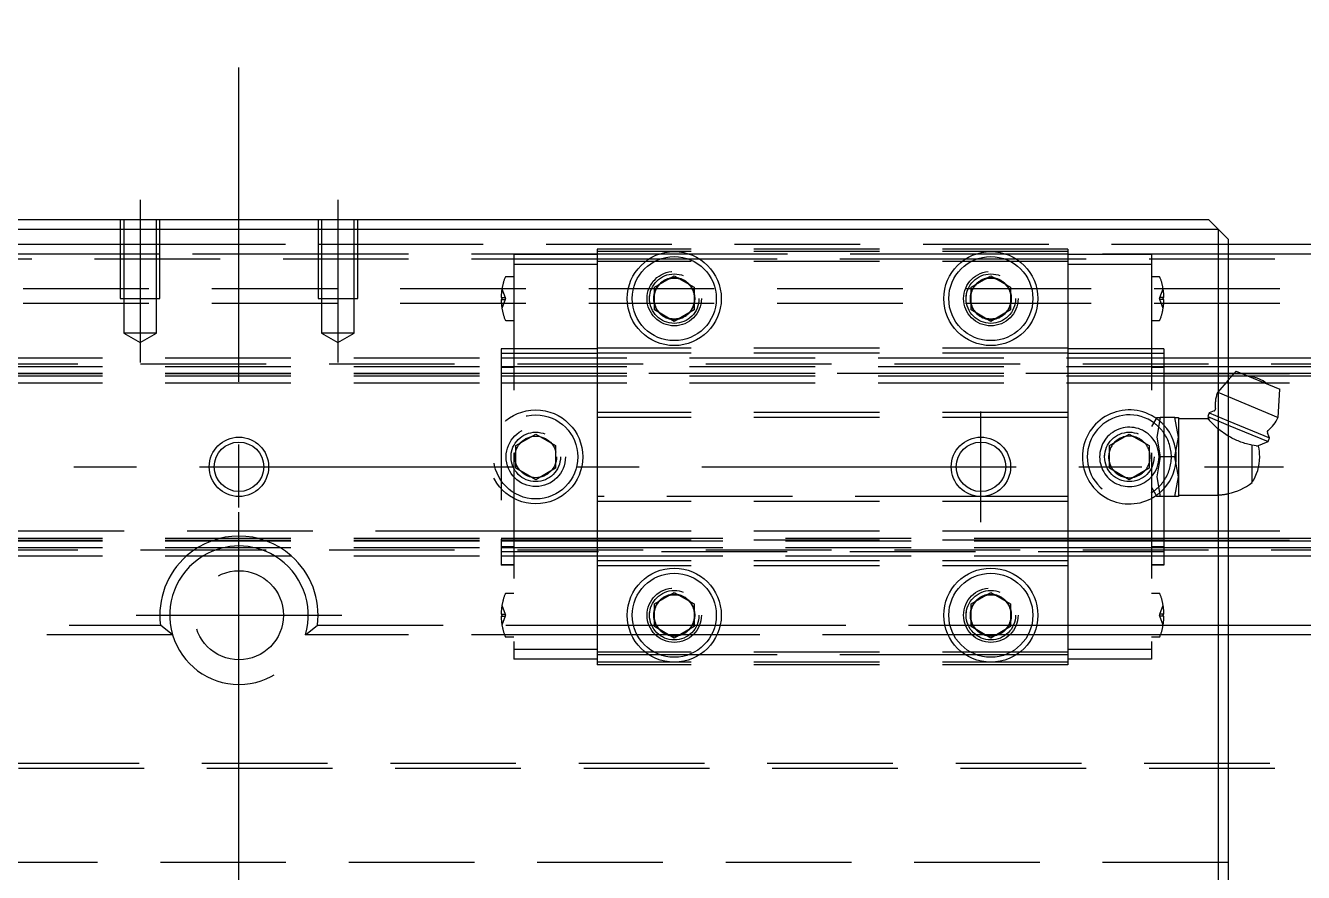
# Model space of a CAD drawing. Extents: x -11 to 1025, y -344 to 120.
# Drawn here: x 388.4 to 517.6, y 34 to 119.6 of the extents above; entities that cross this region are included whole.
import ezdxf

# ---------------------------------------------------------------- set-up
doc = ezdxf.new("R2010")
doc.units = 0
doc.linetypes.add('CENTER', pattern=[50.8, 31.75, -6.35, 6.35, -6.35])
doc.linetypes.add('DASHED', pattern=[19.05, 12.7, -6.35])
doc.layers.get('0').update_dxf_attribs({"linetype": 'CONTINUOUS'})
doc.layers.add('CENTER', color=1, linetype='CENTER')

msp = doc.modelspace()

# ---------------------------------------------------------------- linework, layer by layer
at = {"color": 7, "linetype": 'CONTINUOUS'}
for p, q in [((312, 100), (508, 100)), ((508, 100), (509, 99)), ((509, 99), (311, 99)), ((509, 99), (510, 98)), ((509, -99), (509, 99)), ((510, 98), (510, -98)), ((510, 97.5), (818, 97.5)), ((819, 96.5), (510, 96.5)), ((452, 93.15), (454, 94.31)), ((454, 94.31), (456, 93.15)), ((484, 93.15), (486, 94.31)), ((486, 94.31), (488, 93.15)), ((452, 90.85), (452, 93.15)), ((456, 93.15), (456, 90.85)), ((484, 90.85), (484, 93.15)), ((488, 93.15), (488, 90.85)), ((454, 89.69), (452, 90.85)), ((456, 90.85), (454, 89.69)), ((486, 89.69), (484, 90.85)), ((488, 90.85), (486, 89.69)), ((510, 86), (820, 86)), ((510.8, 84.68), (510, 83.76)), ((510, 84.48), (510.63, 84.48)), ((510, 84.2), (510.38, 84.2)), ((510.8, 84.68), (515.23, 82.84)), ((511.27, 84.48), (820, 84.48)), ((511.95, 84.2), (820, 84.2)), ((515.03, 80), (515.23, 82.84)), ((510, 82.09), (515.03, 80)), ((510, 79.66), (514.17, 77.93)), ((510, 79.22), (514.02, 77.56)), ((510.09, 78.05), (510, 78.1)), ((510.22, 77.98), (510.09, 78.05)), ((510.35, 77.91), (510.22, 77.98)), ((510.48, 77.84), (510.35, 77.91)), ((510.61, 77.78), (510.48, 77.84)), ((510.74, 77.72), (510.61, 77.78)), ((510.88, 77.66), (510.74, 77.72)), ((511.01, 77.61), (510.88, 77.66)), ((511.14, 77.55), (511.01, 77.61)), ((511.27, 77.5), (511.14, 77.55)), ((512.9, 77.09), (514.02, 77.56)), ((514.17, 77.93), (513.96, 78.44)), ((514.02, 77.56), (514.17, 77.93)), ((511.41, 77.46), (511.27, 77.5)), ((511.53, 77.41), (511.41, 77.46)), ((511.69, 77.36), (511.53, 77.41)), ((511.84, 77.32), (511.69, 77.36)), ((511.98, 77.28), (511.84, 77.32)), ((512.13, 77.24), (511.98, 77.28)), ((512.27, 77.21), (512.13, 77.24)), ((512.4, 77.18), (512.27, 77.21)), ((513.06, 77.07), (512.4, 77.18)), ((512.4, 77.18), (512.4, 73.4)), ((510, 67.8), (820, 67.8)), ((510, 67.52), (820, 67.52)), ((510, 66), (820, 66)), ((452, 61.15), (454, 62.31)), ((454, 62.31), (456, 61.15)), ((484, 61.15), (486, 62.31)), ((486, 62.31), (488, 61.15)), ((452, 58.85), (452, 61.15)), ((456, 61.15), (456, 58.85)), ((484, 58.85), (484, 61.15)), ((488, 61.15), (488, 58.85)), ((454, 57.69), (452, 58.85)), ((456, 58.85), (454, 57.69)), ((486, 57.69), (484, 58.85)), ((488, 58.85), (486, 57.69)), ((510, 59), (522.06, 59)), ((523.29, 58), (510, 58))]:
    msp.add_line(p, q, dxfattribs=at)
at = {"color": 3, "linetype": 'DASHED'}
for p, q in [((398, 100), (398, 92)), ((398.35, 100), (398.35, 92)), ((401.65, 92), (401.65, 100)), ((402, 92), (402, 100)), ((418, 100), (418, 92)), ((418.35, 100), (418.35, 92)), ((421.65, 92), (421.65, 100)), ((422, 92), (422, 100)), ((310, 97.5), (398, 97.5)), ((398, 97.5), (402, 97.5)), ((402, 97.5), (418, 97.5)), ((418, 97.5), (422, 97.5)), ((422, 97.5), (510, 97.5)), ((446.2, 97), (446.2, 96)), ((493.8, 97), (446.2, 97)), ((493.8, 97), (493.8, 96)), ((398, 96.5), (373.8, 96.5)), ((446.2, 96), (373.8, 96)), ((402, 96.5), (398, 96.5)), ((418, 96.5), (402, 96.5)), ((422, 96.5), (418, 96.5)), ((446.2, 96.5), (422, 96.5)), ((437.77, 96.45), (437.77, 95.45)), ((446.2, 96.45), (437.77, 96.45)), ((493.8, 96.75), (446.2, 96.75)), ((452.48, 96.5), (446.2, 96.5)), ((446.2, 96), (446.2, 87)), ((451.44, 96), (446.2, 96)), ((493.8, 95.75), (446.2, 95.75)), ((452.56, 96), (451.44, 96)), ((455.52, 96.5), (452.48, 96.5)), ((455.44, 96), (452.56, 96)), ((456.56, 96), (455.44, 96)), ((484.48, 96.5), (455.52, 96.5)), ((483.44, 96), (456.56, 96)), ((484.56, 96), (483.44, 96)), ((487.52, 96.5), (484.48, 96.5)), ((487.44, 96), (484.56, 96)), ((488.56, 96), (487.44, 96)), ((493.8, 96.5), (487.52, 96.5)), ((493.8, 96), (488.56, 96)), ((510, 96.5), (493.8, 96.5)), ((502.23, 96.45), (493.8, 96.45)), ((493.8, 96), (493.8, 87)), ((819.5, 96), (493.8, 96)), ((502.23, 96.45), (502.23, 95.45)), ((437.77, 95.45), (437.77, 56.55)), ((446.2, 95.45), (437.77, 95.45)), ((502.23, 95.45), (493.8, 95.45)), ((502.23, 95.45), (502.23, 56.55)), ((437.77, 94.2), (436.99, 94.2)), ((503.01, 94.2), (502.23, 94.2)), ((820, 93), (0, 93)), ((398, 92), (402, 92)), ((398.35, 92), (398.35, 88.5)), ((401.65, 88.5), (401.65, 92)), ((418, 92), (422, 92)), ((418.35, 92), (418.35, 88.5)), ((421.65, 88.5), (421.65, 92)), ((436.5, 92.1), (436.58, 92.1)), ((436.58, 91.9), (436.5, 91.9)), ((436.58, 93), (436.9, 92.1)), ((436.58, 92.1), (436.9, 92.1)), ((436.58, 92.1), (436.58, 91.9)), ((436.9, 91.9), (436.58, 91)), ((436.58, 91.9), (436.9, 91.9)), ((436.9, 92.1), (436.94, 92)), ((436.9, 91.9), (436.94, 92)), ((451.5, 92), (451.53, 92.41)), ((483.5, 92), (483.53, 92.41)), ((503.1, 92.1), (503.06, 92)), ((503.1, 91.9), (503.06, 92)), ((503.1, 92.1), (503.42, 93)), ((503.42, 92.1), (503.1, 92.1)), ((503.42, 91), (503.1, 91.9)), ((503.42, 91.9), (503.1, 91.9)), ((503.42, 91.9), (503.42, 92.1)), ((503.42, 92.1), (503.5, 92.1)), ((503.5, 91.9), (503.42, 91.9)), ((820, 91.5), (0, 91.5)), ((436.99, 89.8), (437.77, 89.8)), ((502.23, 89.8), (503.01, 89.8)), ((398.35, 88.5), (400, 87.55)), ((401.65, 88.5), (398.35, 88.5)), ((400, 87.55), (401.65, 88.5)), ((418.35, 88.5), (420, 87.55)), ((421.65, 88.5), (418.35, 88.5)), ((420, 87.55), (421.65, 88.5)), ((437.77, 86.93), (436.5, 86.93)), ((436.5, 86.93), (436.5, 84.33)), ((437.77, 86.92), (436.5, 86.92)), ((446.2, 86.93), (437.77, 86.93)), ((446.2, 87), (446.2, 86.5)), ((493.8, 87), (446.2, 87)), ((493.8, 87), (493.8, 86.5)), ((502.23, 86.93), (493.8, 86.93)), ((503.5, 86.93), (502.23, 86.93)), ((503.5, 86.92), (502.23, 86.92)), ((503.5, 86.93), (503.5, 84.33)), ((0, 85.4), (820, 85.4)), ((383.5, 86), (436.5, 86)), ((437.77, 86.46), (436.5, 86.46)), ((436.5, 86), (502.23, 86)), ((446.2, 86.46), (437.77, 86.46)), ((446.2, 86.5), (446.2, 80.5)), ((493.8, 86.5), (446.2, 86.5)), ((493.8, 86.5), (493.8, 80.5)), ((502.23, 86.46), (493.8, 86.46)), ((503.5, 86.46), (502.23, 86.46)), ((502.23, 86), (503.5, 86)), ((503.5, 86), (510, 86)), ((383.5, 85.15), (436.5, 85.15)), ((383.5, 84.48), (436.5, 84.48)), ((383.5, 84.42), (436.5, 84.42)), ((383.5, 84.2), (436.5, 84.2)), ((436.5, 85.15), (502.23, 85.15)), ((436.5, 85.08), (437.77, 85.08)), ((436.5, 84.48), (502.23, 84.48)), ((502.23, 84.42), (436.5, 84.42)), ((436.5, 84.33), (436.5, 67.67)), ((436.5, 84.2), (502.23, 84.2)), ((502.23, 85.15), (503.5, 85.15)), ((502.23, 85.08), (503.5, 85.08)), ((502.23, 84.48), (503.5, 84.48)), ((503.5, 84.42), (502.23, 84.42)), ((502.23, 84.2), (503.5, 84.2)), ((503.5, 85.15), (510, 85.15)), ((503.5, 84.48), (510, 84.48)), ((503.5, 84.42), (820, 84.42)), ((503.5, 84.33), (503.5, 80)), ((503.5, 84.2), (510, 84.2)), ((510, 85.15), (820, 85.15)), ((510.38, 84.2), (511.95, 84.2)), ((510.63, 84.48), (511.27, 84.48)), ((383.5, 83.5), (436.5, 83.5)), ((436.5, 83.5), (502.23, 83.5)), ((502.23, 83.5), (503.5, 83.5)), ((503.5, 83.5), (820, 83.5)), ((510, 83.76), (508.93, 82.53)), ((508.93, 82.53), (510, 82.09)), ((446.2, 80.5), (446.2, 80)), ((493.8, 80.5), (446.2, 80.5)), ((493.8, 80.5), (493.8, 80)), ((508.07, 80.45), (507.92, 80.08)), ((508.58, 80.66), (508.07, 80.45)), ((508.07, 80.45), (510, 79.66)), ((446.2, 80), (446.2, 72)), ((493.8, 80), (446.2, 80)), ((493.8, 80), (493.8, 72)), ((502.78, 80), (502.23, 79.06)), ((502.78, 80), (503.13, 80)), ((503.13, 80), (502.78, 78)), ((504.6, 80), (503.13, 80)), ((503.5, 80), (503.5, 72)), ((504.6, 80), (504.96, 80)), ((504.96, 78), (504.6, 80)), ((504.96, 80), (504.96, 78)), ((507.92, 79.85), (504.96, 79.85)), ((507.92, 80.08), (508.1, 79.64)), ((507.92, 80.08), (510, 79.22)), ((508.96, 78.83), (507.92, 79.85)), ((510, 78.1), (508.96, 78.83)), ((508.96, 78.83), (508.96, 72.15)), ((438, 77.15), (440, 78.31)), ((440, 78.31), (442, 77.15)), ((498, 77.15), (500, 78.31)), ((500, 78.31), (502, 77.15)), ((502.78, 78), (503.13, 76)), ((504.6, 76), (504.96, 78)), ((504.96, 78), (504.96, 74)), ((437.5, 76), (437.53, 76.41)), ((438, 74.85), (438, 77.15)), ((442, 77.15), (442, 74.85)), ((497.5, 76), (497.53, 76.37)), ((498, 74.85), (498, 77.15)), ((502, 77.15), (502, 74.85)), ((503.13, 76), (502.78, 74)), ((504.6, 76), (503.13, 76)), ((504.96, 74), (504.6, 76)), ((440, 73.69), (438, 74.85)), ((442, 74.85), (440, 73.69)), ((500, 73.69), (498, 74.85)), ((502, 74.85), (500, 73.69)), ((502.78, 74), (503.13, 72)), ((504.6, 72), (504.96, 74)), ((504.96, 74), (504.96, 72)), ((502.23, 72.94), (502.78, 72)), ((446.2, 72), (446.2, 71.5)), ((485, 72), (446.2, 72)), ((446.2, 71.5), (446.2, 65.5)), ((493.8, 71.5), (446.2, 71.5)), ((493.8, 72), (485, 72)), ((493.8, 72), (493.8, 71.5)), ((493.8, 71.5), (493.8, 65.5)), ((503.13, 72), (502.78, 72)), ((504.6, 72), (503.13, 72)), ((503.5, 72), (503.5, 67.67)), ((504.96, 72), (504.6, 72)), ((504.96, 72.15), (508.96, 72.15)), ((436.5, 68.5), (383.5, 68.5)), ((446.2, 68.5), (436.5, 68.5)), ((493.8, 68.5), (446.2, 68.5)), ((502.23, 68.5), (493.8, 68.5)), ((503.5, 68.5), (502.23, 68.5)), ((820, 68.5), (503.5, 68.5)), ((383.5, 67.8), (436.5, 67.8)), ((383.5, 67.58), (436.5, 67.58)), ((383.5, 67.52), (436.5, 67.52)), ((436.5, 67.8), (446.2, 67.8)), ((436.5, 67.67), (436.5, 65.07)), ((446.2, 67.58), (436.5, 67.58)), ((436.5, 67.52), (446.2, 67.52)), ((446.2, 67.8), (493.8, 67.8)), ((493.8, 67.58), (446.2, 67.58)), ((446.2, 67.52), (493.8, 67.52)), ((493.8, 67.8), (502.23, 67.8)), ((502.23, 67.58), (493.8, 67.58)), ((493.8, 67.52), (502.23, 67.52)), ((502.23, 67.8), (503.5, 67.8)), ((503.5, 67.58), (502.23, 67.58)), ((502.23, 67.52), (503.5, 67.52)), ((503.5, 67.8), (510, 67.8)), ((503.5, 67.67), (503.5, 65.07)), ((503.5, 67.58), (820, 67.58)), ((503.5, 67.52), (510, 67.52)), ((0, 66.6), (820, 66.6)), ((383.5, 66.85), (436.5, 66.85)), ((383.5, 66), (436.5, 66)), ((437.77, 66.92), (436.5, 66.92)), ((436.5, 66.85), (446.2, 66.85)), ((503.5, 66.4), (436.5, 66.4)), ((436.5, 66), (446.2, 66)), ((446.2, 66.85), (493.8, 66.85)), ((446.2, 66), (493.8, 66)), ((493.8, 66.85), (502.23, 66.85)), ((493.8, 66), (502.23, 66)), ((503.5, 66.92), (502.23, 66.92)), ((502.23, 66.85), (503.5, 66.85)), ((502.23, 66), (503.5, 66)), ((503.5, 66.85), (510, 66.85)), ((503.5, 66), (510, 66)), ((510, 66.85), (820, 66.85)), ((437.77, 65.08), (436.5, 65.08)), ((437.77, 65.07), (436.5, 65.07)), ((446.2, 65.5), (446.2, 65)), ((493.8, 65.5), (446.2, 65.5)), ((446.2, 65), (446.2, 56)), ((493.8, 65), (446.2, 65)), ((493.8, 65.5), (493.8, 65)), ((493.8, 65), (493.8, 56)), ((503.5, 65.08), (502.23, 65.08)), ((503.5, 65.07), (502.23, 65.07)), ((437.77, 62.2), (436.99, 62.2)), ((503.01, 62.2), (502.23, 62.2)), ((436.58, 61), (436.9, 60.1)), ((503.1, 60.1), (503.42, 61)), ((436.5, 60.1), (436.58, 60.1)), ((436.58, 59.9), (436.5, 59.9)), ((436.58, 60.1), (436.9, 60.1)), ((436.58, 60.1), (436.58, 59.9)), ((436.9, 59.9), (436.58, 59)), ((436.58, 59.9), (436.9, 59.9)), ((436.9, 60.1), (436.94, 60)), ((436.9, 59.9), (436.94, 60)), ((451.5, 60), (451.53, 60.41)), ((483.5, 60), (483.53, 60.41)), ((503.1, 60.1), (503.06, 60)), ((503.1, 59.9), (503.06, 60)), ((503.42, 60.1), (503.1, 60.1)), ((503.42, 59), (503.1, 59.9)), ((503.42, 59.9), (503.1, 59.9)), ((503.42, 59.9), (503.42, 60.1)), ((503.42, 60.1), (503.5, 60.1)), ((503.5, 59.9), (503.42, 59.9)), ((373.8, 59), (402.06, 59)), ((403.29, 58), (402.06, 59)), ((416.71, 58), (417.94, 59)), ((417.94, 59), (446.2, 59)), ((446.2, 59), (449.36, 59)), ((449.36, 59), (449.87, 59)), ((449.87, 59), (451.44, 59)), ((451.44, 59), (451.71, 59)), ((451.71, 59), (452, 59)), ((452, 59), (452.15, 59)), ((452.15, 59), (452.2, 59)), ((452.2, 59), (455.8, 59)), ((455.8, 59), (455.85, 59)), ((455.85, 59), (456, 59)), ((456, 59), (456.29, 59)), ((456.29, 59), (456.56, 59)), ((456.56, 59), (458.13, 59)), ((458.13, 59), (458.64, 59)), ((458.64, 59), (481.36, 59)), ((481.36, 59), (481.87, 59)), ((481.87, 59), (483.44, 59)), ((483.44, 59), (483.71, 59)), ((483.71, 59), (484, 59)), ((484, 59), (484.15, 59)), ((484.15, 59), (484.2, 59)), ((484.2, 59), (487.8, 59)), ((487.8, 59), (487.85, 59)), ((487.85, 59), (488, 59)), ((488, 59), (488.29, 59)), ((488.29, 59), (488.56, 59)), ((488.56, 59), (490.13, 59)), ((490.13, 59), (490.64, 59)), ((490.64, 59), (493.8, 59)), ((493.8, 59), (502.23, 59)), ((502.23, 59), (503.42, 59)), ((503.42, 59), (510, 59)), ((403.29, 58), (373.8, 58)), ((446.2, 58), (416.71, 58)), ((436.99, 57.8), (437.77, 57.8)), ((449.69, 58), (446.2, 58)), ((450.25, 58), (449.69, 58)), ((452.11, 58), (450.25, 58)), ((452.5, 58), (452.11, 58)), ((453.36, 58), (452.5, 58)), ((453.46, 58), (453.36, 58)), ((453.5, 58), (453.46, 58)), ((454.5, 58), (453.5, 58)), ((454.54, 58), (454.5, 58)), ((454.64, 58), (454.54, 58)), ((455.5, 58), (454.64, 58)), ((455.89, 58), (455.5, 58)), ((457.75, 58), (455.89, 58)), ((458.31, 58), (457.75, 58)), ((481.69, 58), (458.31, 58)), ((482.25, 58), (481.69, 58)), ((484.11, 58), (482.25, 58)), ((484.5, 58), (484.11, 58)), ((485.36, 58), (484.5, 58)), ((485.46, 58), (485.36, 58)), ((485.5, 58), (485.46, 58)), ((486.5, 58), (485.5, 58)), ((486.54, 58), (486.5, 58)), ((486.64, 58), (486.54, 58)), ((487.5, 58), (486.64, 58)), ((487.89, 58), (487.5, 58)), ((489.75, 58), (487.89, 58)), ((490.31, 58), (489.75, 58)), ((493.8, 58), (490.31, 58)), ((502.23, 58), (493.8, 58)), ((503.16, 58), (502.23, 58)), ((502.23, 57.8), (503.01, 57.8)), ((510, 58), (503.16, 58)), ((437.77, 56.55), (437.77, 55.55)), ((446.2, 56.55), (437.77, 56.55)), ((446.2, 55.55), (437.77, 55.55)), ((493.8, 56.25), (446.2, 56.25)), ((446.2, 56), (446.2, 55)), ((451.44, 56), (446.2, 56)), ((452.56, 56), (451.44, 56)), ((455.44, 56), (452.56, 56)), ((456.56, 56), (455.44, 56)), ((483.44, 56), (456.56, 56)), ((484.56, 56), (483.44, 56)), ((487.44, 56), (484.56, 56)), ((488.56, 56), (487.44, 56)), ((493.8, 56), (488.56, 56)), ((502.23, 56.55), (493.8, 56.55)), ((493.8, 56), (493.8, 55)), ((502.23, 55.55), (493.8, 55.55)), ((502.23, 56.55), (502.23, 55.55)), ((493.8, 55.25), (446.2, 55.25)), ((493.8, 55), (446.2, 55)), ((819.5, 44.5), (0.5, 44.5)), ((819, 45), (1, 45)), ((510, 35), (310, 35))]:
    msp.add_line(p, q, dxfattribs=at)
at = {"color": 7, "linetype": 'CONTINUOUS'}
for centre, radius in [((454, 92), 4.75), ((454, 92), 4.25), ((486, 92), 4.75), ((486, 92), 4.25), ((410, 75), 3), ((410, 75), 2.5), ((485, 75), 2.5), ((454, 60), 4.75), ((486, 60), 4.75), ((454, 60), 4.25), ((486, 60), 4.25)]:
    msp.add_circle(centre, radius, dxfattribs=at)
at = {"color": 3, "linetype": 'DASHED'}
for centre, radius in [((454, 92), 2.75), ((454, 92), 2.5), ((486, 92), 2.75), ((486, 92), 2.5), ((454, 92), 2.07), ((486, 92), 2.07), ((440, 76), 4.75), ((440, 76), 4.25), ((440, 76), 3), ((440, 76), 2.5), ((440, 76), 2.1), ((500, 76), 2.5), ((410, 60), 4.5), ((454, 60), 2.75), ((454, 60), 2.5), ((454, 60), 2.07), ((486, 60), 2.75), ((486, 60), 2.5), ((486, 60), 2.07)]:
    msp.add_circle(centre, radius, dxfattribs=at)
at = {"color": 3, "linetype": 'CONTINUOUS'}
msp.add_circle((485, 75), 3, dxfattribs=at)
at = {"color": 3, "linetype": 'DASHED'}
for centre, radius, start, end in [((442.5, 92), 6, 159.1494, 170.4059), ((436.99, 94.1), 0.1, 90, 159.1494), ((454, 92), 2.06, 134.0859, 165.9141), ((454, 92), 2.1, 137.7528, 162.2472), ((454, 92), 2.1, 102.2472, 137.7528), ((454, 92), 2.06, 105.9141, 134.0859), ((454, 92), 2.06, 74.0859, 105.9141), ((454, 92), 2.1, 77.7528, 102.2472), ((454, 92), 2.1, 42.2472, 77.7528), ((454, 92), 2.06, 45.9141, 74.0859), ((454, 92), 2.06, 14.0859, 45.9141), ((454, 92), 2.1, 17.7528, 42.2472), ((486, 92), 2.06, 134.0859, 165.9141), ((486, 92), 2.1, 137.7528, 162.2472), ((486, 92), 2.1, 102.2472, 137.7528), ((486, 92), 2.06, 105.9141, 134.0859), ((486, 92), 2.06, 74.0859, 105.9141), ((486, 92), 2.1, 77.7528, 102.2472), ((486, 92), 2.1, 42.2472, 77.7528), ((486, 92), 2.06, 45.9141, 74.0859), ((486, 92), 2.06, 14.0859, 45.9141), ((486, 92), 2.1, 17.7528, 42.2472), ((503.01, 94.1), 0.1, 20.8506, 90), ((497.5, 92), 6, 9.5941, 20.8506), ((442.5, 92), 6, 170.4203, 179.0449), ((442.5, 92), 6, 180.9551, 189.5797), ((454, 92), 2.1, 162.2472, 180), ((454, 92), 2.1, 180, 197.7528), ((454, 92), 2.06, 165.9141, 180), ((454, 92), 2.06, 180, 194.0859), ((454, 92), 2.1, 342.2472, 17.7528), ((454, 92), 2.06, 345.9141, 14.0859), ((486, 92), 2.1, 162.2472, 180), ((486, 92), 2.1, 180, 197.7528), ((486, 92), 2.06, 165.9141, 180), ((486, 92), 2.06, 180, 194.0859), ((486, 92), 2.1, 342.2472, 17.7528), ((486, 92), 2.06, 345.9141, 14.0859), ((497.5, 92), 6, 0.9551, 9.5797), ((497.5, 92), 6, 350.4203, 359.0449), ((442.5, 92), 6, 189.5941, 200.8506), ((454, 92), 2.06, 194.0859, 225.9141), ((454, 92), 2.1, 197.7528, 222.2472), ((454, 92), 2.1, 222.2472, 257.7528), ((454, 92), 2.06, 225.9141, 254.0859), ((454, 92), 2.1, 282.2472, 317.7528), ((454, 92), 2.06, 285.9141, 314.0859), ((454, 92), 2.06, 314.0859, 345.9141), ((454, 92), 2.1, 317.7528, 342.2472), ((486, 92), 2.06, 194.0859, 225.9141), ((486, 92), 2.1, 197.7528, 222.2472), ((486, 92), 2.1, 222.2472, 257.7528), ((486, 92), 2.06, 225.9141, 254.0859), ((486, 92), 2.1, 282.2472, 317.7528), ((486, 92), 2.06, 285.9141, 314.0859), ((486, 92), 2.06, 314.0859, 345.9141), ((486, 92), 2.1, 317.7528, 342.2472), ((497.5, 92), 6, 339.1494, 350.4059), ((436.99, 89.9), 0.1, 200.8506, 270), ((454, 92), 2.06, 254.0859, 285.9141), ((454, 92), 2.1, 257.7528, 282.2472), ((486, 92), 2.06, 254.0859, 285.9141), ((486, 92), 2.1, 257.7528, 282.2472), ((503.01, 89.9), 0.1, 270, 339.1494), ((511.98, 81.27), 3.3, 157.5002, 186.8361), ((500, 76), 4.75, 61.9725, 180), ((500, 76), 4.25, 58.3199, 301.6801), ((500, 76), 4.75, 55.104, 61.9725), ((508.51, 80.85), 0.2, 292.5015, 6.8388), ((500, 76), 3, 41.9267, 180), ((500, 76), 4.25, 54.5264, 58.3199), ((500, 76), 4.25, 34.5603, 54.5264), ((500, 76), 4.75, 42.5369, 55.104), ((500, 76), 4.75, 317.4631, 42.5369), ((500, 76), 2.1, 77.7528, 180), ((500, 76), 2.1, 42.2472, 77.7528), ((500, 76), 3, 318.0733, 41.9267), ((500, 76), 4.25, 0, 34.5603), ((500, 76), 2.1, 17.7528, 42.2472), ((500, 76), 2.1, 342.2472, 17.7528), ((500, 76), 4.75, 180, 298.0275), ((500, 76), 3, 180, 318.0733), ((500, 76), 2.1, 180, 282.2472), ((500, 76), 2.1, 317.7528, 342.2472), ((500, 76), 4.25, 325.4397, 0), ((500, 76), 2.1, 282.2472, 317.7528), ((500, 76), 4.25, 301.6801, 305.4736), ((500, 76), 4.25, 305.4736, 325.4397), ((500, 76), 4.75, 304.896, 317.4631), ((500, 76), 4.75, 298.0275, 304.896), ((508.73, 78.15), 6, 272.1786, 282.2311), ((410, 60), 8, 48.5904, 131.4096), ((410, 60), 8, 131.4096, 187.1808), ((410, 60), 7, 121.0027, 196.6015), ((410, 60), 7, 58.9973, 121.0027), ((410, 60), 7, 343.3985, 58.9973), ((410, 60), 8, 352.8192, 48.5904), ((442.5, 60), 6, 159.1494, 170.4059), ((436.99, 62.1), 0.1, 90, 159.1494), ((454, 60), 2.1, 102.2472, 137.7528), ((454, 60), 2.06, 74.0859, 105.9141), ((454, 60), 2.1, 77.7528, 102.2472), ((454, 60), 2.1, 42.2472, 77.7528), ((486, 60), 2.1, 102.2472, 137.7528), ((486, 60), 2.06, 74.0859, 105.9141), ((486, 60), 2.1, 77.7528, 102.2472), ((486, 60), 2.1, 42.2472, 77.7528), ((503.01, 62.1), 0.1, 20.8506, 90), ((497.5, 60), 6, 9.5941, 20.8506), ((442.5, 60), 6, 170.4203, 179.0449), ((454, 60), 2.06, 134.0859, 165.9141), ((454, 60), 2.1, 137.7528, 162.2472), ((454, 60), 2.06, 105.9141, 134.0859), ((454, 60), 2.06, 45.9141, 74.0859), ((454, 60), 2.06, 14.0859, 45.9141), ((454, 60), 2.1, 17.7528, 42.2472), ((486, 60), 2.06, 134.0859, 165.9141), ((486, 60), 2.1, 137.7528, 162.2472), ((486, 60), 2.06, 105.9141, 134.0859), ((486, 60), 2.06, 45.9141, 74.0859), ((486, 60), 2.06, 14.0859, 45.9141), ((486, 60), 2.1, 17.7528, 42.2472), ((497.5, 60), 6, 0.9551, 9.5797), ((442.5, 60), 6, 180.9551, 189.5797), ((454, 60), 2.1, 162.2472, 180), ((454, 60), 2.1, 180, 197.7528), ((454, 60), 2.06, 165.9141, 180), ((454, 60), 2.06, 180, 194.0859), ((454, 60), 2.06, 194.0859, 225.9141), ((454, 60), 2.06, 314.0859, 345.9141), ((454, 60), 2.1, 342.2472, 17.7528), ((454, 60), 2.06, 345.9141, 14.0859), ((486, 60), 2.1, 162.2472, 180), ((486, 60), 2.1, 180, 197.7528), ((486, 60), 2.06, 165.9141, 180), ((486, 60), 2.06, 180, 194.0859), ((486, 60), 2.06, 194.0859, 225.9141), ((486, 60), 2.06, 314.0859, 345.9141), ((486, 60), 2.1, 342.2472, 17.7528), ((486, 60), 2.06, 345.9141, 14.0859), ((497.5, 60), 6, 350.4203, 359.0449), ((442.5, 60), 6, 189.5941, 200.8506), ((454, 60), 2.1, 197.7528, 222.2472), ((454, 60), 2.1, 222.2472, 257.7528), ((454, 60), 2.06, 225.9141, 254.0859), ((454, 60), 2.1, 282.2472, 317.7528), ((454, 60), 2.06, 285.9141, 314.0859), ((454, 60), 2.1, 317.7528, 342.2472), ((486, 60), 2.1, 197.7528, 222.2472), ((486, 60), 2.1, 222.2472, 257.7528), ((486, 60), 2.06, 225.9141, 254.0859), ((486, 60), 2.1, 282.2472, 317.7528), ((486, 60), 2.06, 285.9141, 314.0859), ((486, 60), 2.1, 317.7528, 342.2472), ((497.5, 60), 6, 339.1494, 350.4059), ((410, 60), 7, 196.6015, 343.3985), ((436.99, 57.9), 0.1, 200.8506, 270), ((454, 60), 2.06, 254.0859, 285.9141), ((454, 60), 2.1, 257.7528, 282.2472), ((486, 60), 2.06, 254.0859, 285.9141), ((486, 60), 2.1, 257.7528, 282.2472), ((503.01, 57.9), 0.1, 270, 339.1494)]:
    msp.add_arc(centre, radius, start, end, dxfattribs=at)
at = {"color": 7, "linetype": 'CONTINUOUS'}
for centre, radius, start, end in [((511.85, 80.95), 3.2, 67.5, 85.7094), ((511.85, 80.95), 3.2, 49.2906, 67.5), ((511.98, 81.27), 3.3, 308.1639, 337.4998), ((514.14, 78.51), 0.2, 128.1612, 202.4985), ((508.48, 76), 4.7, 0.0002, 13.1788), ((508.48, 76), 4.7, 326.4139, 359.9998), ((508.73, 78.15), 6, 282.2311, 307.7262)]:
    msp.add_arc(centre, radius, start, end, dxfattribs=at)
at = {"layer": 'CENTER', "color": 1, "linetype": 'CENTER'}
for p, q in [((410, -119.6), (410, 119.6)), ((400, 102), (400, 85.55)), ((420, 102), (420, 85.55)), ((485, 69.4), (485, 80.6)), ((304.4, 75), (515.6, 75)), ((410, 49.6), (410, 70.4)), ((399.6, 60), (420.4, 60))]:
    msp.add_line(p, q, dxfattribs=at)

doc.saveas('drawing.dxf')
